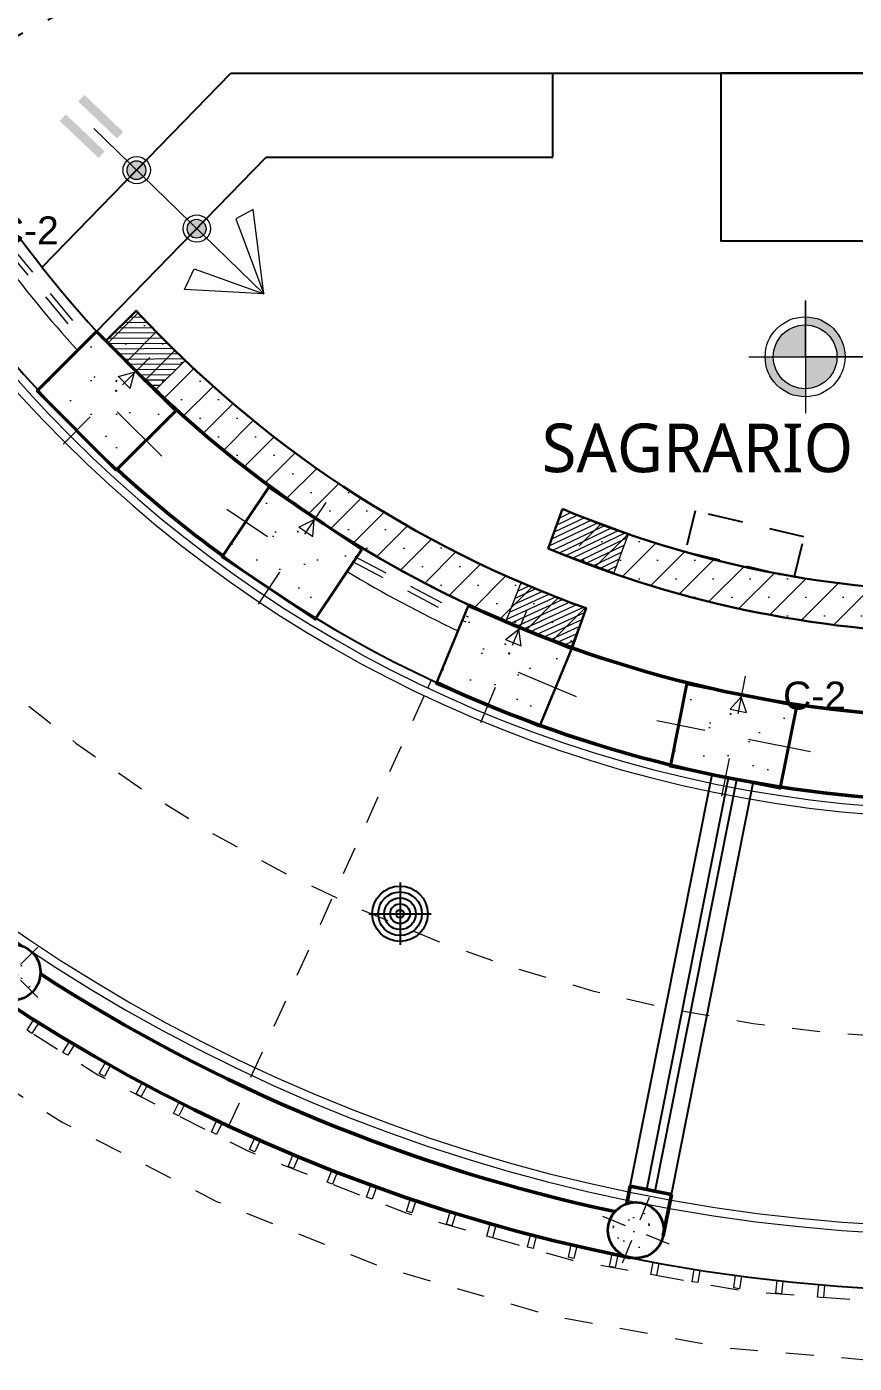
# Model space of a CAD drawing. Header units: metres. Extents: x 44 to 146, y 191 to 279.
# Drawn here: x 51.665 to 54.622, y 260.868 to 265.644 of the extents above; entities that cross this region are included whole.
import ezdxf
from ezdxf.lldxf.tags import DXFTag

# ---------------------------------------------------------------- set-up
doc = ezdxf.new("R2010")
doc.units = ezdxf.units.M
for name, pattern in [('DASHED2', [0.375, 0.25, -0.125]), ('HIDDEN2', [0.1875, 0.125, -0.0625]), ('RAYITAS2', [0.1875, 0.125, -0.0625])]:
    doc.linetypes.add(name, pattern=pattern)
for name, color, linetype in [('ALUMBRADO', 1, 'Continuous'), ('CELOSIA', 40, 'Continuous'), ('RED DE HUMO', 32, 'ACI')]:
    doc.layers.add(name, color=color, linetype=linetype)
for name, color, linetype, lineweight in [('COLUMNAS 50', 7, 'Continuous', 50), ('COLUMNETASSS', 211, 'Continuous', 20), ('Equipamiento SR', 253, 'Continuous', 0), ('GRAFO 0 BLANCO', 7, 'Continuous', 0), ('GRAFO00', 7, 'Continuous', 0), ('letras sr', 7, 'Continuous', 5), ('linea 001', 252, 'Continuous', 0), ('Muros el', 7, 'Continuous', 50), ('Proyeccciones', 1, 'DASHED2', 18), ('Structural - Bearing_Pen_No__20', 1, 'Continuous', 0), ('TABIQUERIA DE DRYWALL', 221, 'Continuous', 30), ('TEXTO 100', 7, 'Continuous', 20), ('texturas 1', 251, 'Continuous', 5)]:
    doc.layers.add(name, color=color, linetype=linetype, lineweight=lineweight)
doc.layers.add('Structural - Bearing_Pen_No__169', color=7, linetype='Continuous', lineweight=13, true_color=0x68b353)
doc.layers.add('Structural - Bearing_Pen_No__28', color=7, linetype='Continuous', lineweight=35, true_color=0xa80f02)
doc.styles.add('01COTAS', font='romans.shx')
doc.styles.add('Generales', font='trebuc.ttf', dxfattribs={"height": 0.22})
doc.styles.get("Standard").update_dxf_attribs({"font": 'arial.ttf'})
doc.styles.add('Style2', font='arial.ttf', dxfattribs={"height": 0.2})
tags = doc.linetypes.add('ACI', pattern='A,0.5,-0.2,["ACI",Standard,S=0.1,R=0,X=-0.1,Y=-0.05],-0.25', length=0.95).pattern_tags.tags
tags[6] = DXFTag(74, 10)
doc.dimstyles.new('DIM-25-CORTE', dxfattribs={"dimscale": 0.025, "dimtxt": 2, "dimasz": 2, "dimexe": 2, "dimexo": 2, "dimgap": 1, "dimtad": 1, "dimtih": 1, "dimtoh": 1, "dimzin": 1, "dimdsep": 46, "dimtxsty": '01COTAS', "dimcen": 25, "dimclrd": 9, "dimclre": 9, "dimclrt": 7, "dimadec": 0, "dimazin": 0, "dimtfac": 1, "dimtix": 1, "dimtmove": 2, "dimatfit": 3, "dimfxl": 2, "dimfxlon": 1, "dimtolj": 1, "dimtzin": 0, "dimarcsym": 0})
pattern_1 = [(45, (-86.99356102882832, 322.4491562528477), (-0.06629126073623884, 0.06629126073623884), []), (45, (-86.92726976782832, 322.4491562528477), (-0.06629126073623884, 0.06629126073623884), [0, -0.09375])]
pattern_2 = [(180.5000000001064, (-98.93340381137898, 495.0666180949511), (0.0001636225406294304, -0.01874928605745291), [])]
pattern_3 = [(204.5000000000942, (-178.2309700304521, 412.7596817356097), (0.007775498299832668, -0.01706177382892236), [])]

# ---------------------------------------------------------------- blocks, each defined once
blk = doc.blocks.new('CC 20')
at = {"layer": 'Structural - Bearing_Pen_No__169', "linetype": 'Continuous', "lineweight": 13, "true_color": 0x68b353}
h = blk.add_hatch(dxfattribs=at)
h.set_pattern_fill('STRUCTURAL_CONCRETE', color=85, scale=0.5, style=0, pattern_type=2)
h.set_pattern_definition([(0, (2785.243095673833, 1847.384106738051), (0, 0.3117691577510656), [0.0300000011921, -0.1500000059605]), (0, (2785.333095677409, 1847.539991310553), (0, 0.3117691577510656), [0.0300000011921, -0.1500000059605]), (60.00000000000014, (2785.243095673833, 1847.384106738051), (-0.2700000107289013, 0.1558845788755322), [0.0300000011921, -0.1500000059605]), (60.00000000000014, (2785.423095680985, 1847.384106738051), (-0.2700000107289013, 0.1558845788755322), [0.0300000011921, -0.1500000059605]), (120.0000000000003, (2785.273095675025, 1847.384106738051), (0.2700000107289002, 0.1558845788755341), [0.03000000119209997, -0.1500000059604998]), (120.0000000000003, (2785.453095682177, 1847.384106738051), (0.2700000107289002, 0.1558845788755341), [0.03000000119209997, -0.1500000059604998]), (0, (2785.243095673833, 1847.414106739243), (0, 0.0600000023842), [0, -0.0600000023842, 0, -0.0900000035763]), (44.99999999999999, (2785.273095675025, 1847.414106739243), (-0.04242640855707682, 0.04242640855707686), [0, -0.04500000178815, 0, -0.07500000298025])])
h.paths.add_polyline_path([(2788.202981145824, 1849.662965080386), (2788.302981145824, 1849.762965080386), (2788.202981063535, 1849.862965080385), (2788.10385682874, 1849.776169994727)])
at = {"layer": 'Structural - Bearing_Pen_No__20', "color": 1, "linetype": 'Continuous', "lineweight": 0}
for p, q in [((2788.202981063535, 1849.802965025247), (2788.202981063535, 1849.890465025246)), ((2788.162981200963, 1849.762964998097), (2788.075481200963, 1849.762964998097)), ((2788.242981200963, 1849.762964998097), (2788.330481200963, 1849.762964998097)), ((2788.202981063535, 1849.722965025246), (2788.202981063535, 1849.635465025247))]:
    blk.add_line(p, q, dxfattribs=at)
at = {"layer": 'Structural - Bearing_Pen_No__28', "color": 14, "linetype": 'Continuous', "lineweight": 35, "true_color": 0xa80f02}
blk.add_circle((2788.202981145824, 1849.762965080386), 0.1, dxfattribs=at)
blk = doc.blocks.new('*U214')
blk.add_blockref('CC 20', (-2788.202981200963, -1849.762965025247))
blk = doc.blocks.new('*U215')
at = {"color": 0, "linetype": 'ByBlock', "lineweight": -2, "transparency": 16777216}
for p, rotation in [((70.08669819041573, 262.3154153292195), 45), ((72.31402558421462, 261.3936254513645), 67.49999999999996)]:
    blk.add_blockref('*U214', p, dxfattribs=dict(at, rotation=rotation))
blk = doc.blocks.new('*D218')
at = {"color": 9, "linetype": 'HIDDEN2', "lineweight": -2, "transparency": 16777216}
for p, q in [((55.04531491368054, 267.4032858746614), (53.29058902943989, 266.4821928579965)), ((51.34200354519534, 265.4593388053881), (53.05245810068278, 266.3571928579965))]:
    blk.add_line(p, q, dxfattribs=at)
at = {"color": 9, "linetype": 'HIDDEN2', "lineweight": 80, "transparency": 16777216}
blk.add_solid([(51.33813038451925, 265.4667173601804), (51.34587670587145, 265.451960250596), (51.2977322164421, 265.4360998413316)], dxfattribs=at)
at = {"layer": 'Defpoints', "color": 0, "linetype": 'HIDDEN2', "lineweight": 80, "transparency": 16777216}
for p in [(55.04531491368054, 267.4032858746614), (51.2977322164421, 265.4360998413316)]:
    blk.add_point(p, dxfattribs=at)
at = {"color": 7, "linetype": 'HIDDEN2', "transparency": 16777216, "insert": (53.17152356506139, 266.4196928579965), "char_height": 0.07500000000000001, "attachment_point": 5, "style": '01COTAS'}
blk.add_mtext('\\A1;R4.23', dxfattribs=at)
blk = doc.blocks.new('*U216')
at = {"layer": 'CELOSIA', "linetype": 'Continuous', "lineweight": 5}
blk.add_lwpolyline([(0.02311068210171641, -0.009533958925487696), (-0.0224195818576689, -0.01106175163914713), (-0.02311068210171641, 0.009533958925487696), (0.0224195818576689, 0.01106175163914713)], close=True, dxfattribs=at)
blk = doc.blocks.new('*U217')
at = {"color": 0, "linetype": 'ByBlock', "lineweight": -2, "transparency": 16777216}
for p, rotation in [((50.78914651447384, 262.071947050556), 55.91430173263453), ((50.91698311773913, 261.9935361462694), 57.27806518952773), ((51.04664968311742, 261.9181899528123), 58.64182864642095), ((51.17807275239952, 261.8459511550238), 60.00559210331495), ((51.31117787228838, 261.7768606773526), 61.36935556020844), ((51.44588963657795, 261.7109576606732), 62.73311901710166), ((51.58213172887221, 261.6482794401118), 64.09688247399488), ((51.71982696581946, 261.5888615238953), 65.46064593088808), ((51.85889734083808, 261.5327375732357), 66.8244093877813), ((51.99926406830841, 261.4799393832598), 68.18817284467453), ((52.14084762820619, 261.4304968649973), 69.55193630156745), ((52.28356781115183, 261.3844380284356), 70.91569975846095), ((52.4273437638504, 261.3417889666513), 72.27946321535416), ((52.57209403489633, 261.3025738410288), 73.64322667224765), ((52.71773662091688, 261.2668148675717), 75.00699012914112), ((52.86418901302847, 261.2345323043176), 76.37075358603433), ((53.01136824357922, 261.2057444398613), 77.7345170429278), ((53.15919093315154, 261.1804675829944), 79.09828049982156), ((53.30757333779783, 261.1587160534656), 80.4620439567153), ((53.45643139648289, 261.1405021738685), 81.82580741360904), ((53.60568077870579, 261.125836262661), 83.18957087050254)]:
    blk.add_blockref('*U216', p, dxfattribs=dict(at, rotation=rotation))
blk = doc.blocks.new('LED SUM')
at = {"layer": 'ALUMBRADO', "color": 44}
for p, q in [((0, 0.1375511748460667), (0, -0.1375511748460667)), ((-0.1375511748460667, 0), (0.1375511748461804, 0))]:
    blk.add_line(p, q, dxfattribs=at)
for radius in [0.1222244454256497, 0.09603158152843108, 0.06983871763121244, 0.04364585373399379, 0.01745298983677515]:
    blk.add_circle((0, 0), radius, dxfattribs=at)

msp = doc.modelspace()

# ---------------------------------------------------------------- hatches: boundary and pattern name
at = {"layer": 'Equipamiento SR'}
for points in [[(52.02811552827817, 265.148384367075, 1), (52.08631895256364, 265.1147956606194, 1)], [(52.24324070127265, 264.9392883127265, 1), (52.30144412555808, 264.9056996062709, 1)]]:
    msp.add_hatch(color=256, dxfattribs=at).paths.add_polyline_path(points)
at = {"layer": 'GRAFO 0 BLANCO'}
h = msp.add_hatch(dxfattribs=at)
h.set_pattern_fill('ANSI31', color=256, scale=0.15, angle=135.5000000001066)
h.set_pattern_definition(pattern_2)
h.paths.add_polyline_path([(52.23125526155386, 264.4509274464416), (52.12426769418074, 264.3457910567965), (51.94904037810557, 264.5241036690848), (52.05602794547849, 264.6292400587299)])
h = msp.add_hatch(dxfattribs=at)
h.set_pattern_fill('ANSI31', color=256, scale=0.15, angle=135.5000000001066)
h.set_pattern_definition(pattern_2)
h.paths.add_polyline_path([(52.23125526155386, 264.4509274464416), (52.12426769418074, 264.3457910567965), (51.94904037810557, 264.5241036690848), (52.05602794547849, 264.6292400587299)])
h = msp.add_hatch(dxfattribs=at)
h.set_pattern_fill('ANSI31', color=256, scale=0.15, angle=160.5382700523906)
h.set_pattern_definition([(205.5382700523903, (-180.7453409389388, 408.7999683404605), (0.008083385102192775, -0.01691807865242529), [])])
h.paths.add_polyline_path([(53.81565050149413, 263.8327574946758), (53.76321325191736, 263.6922216100882), (53.52898677760465, 263.779617026049), (53.58142402718119, 263.9201529106367)])
h = msp.add_hatch(dxfattribs=at)
h.set_pattern_fill('ANSI31', color=256, scale=0.15, angle=159.5000000000944)
h.set_pattern_definition(pattern_3)
h.paths.add_polyline_path([(53.66466947666873, 263.5659710655263), (53.60969429266007, 263.4264084303289), (53.37708990066454, 263.5180337370096), (53.43206508467297, 263.657596372207)])
h = msp.add_hatch(dxfattribs=at)
h.set_pattern_fill('ANSI31', color=256, scale=0.15, angle=159.5000000000944)
h.set_pattern_definition(pattern_3)
h.paths.add_polyline_path([(53.66466947666873, 263.5659710655263), (53.60969429266007, 263.4264084303289), (53.37708990066454, 263.5180337370096), (53.43206508467297, 263.657596372207)])
at = {"layer": 'GRAFO00'}
h = msp.add_hatch(color=256, dxfattribs=at)
h.paths.add_polyline_path([(51.92179059263403, 265.1752473099377), (51.94387507115183, 265.1984049392705), (51.8049292889209, 265.3309118060317), (51.78284481147966, 265.3077541756674)])
h.paths.add_polyline_path([(51.98804402711317, 265.244720198968), (52.01012850347944, 265.2678778303639), (51.87118272124814, 265.4003846971241), (51.84909824488229, 265.3772270657291)])
for points in [[(52.04044430848385, 265.1024759497028, 1), (52.07399017506462, 265.1607040764207, 1)], [(52.25556948147833, 264.8933798953543, 1), (52.28911534805909, 264.9516080220722, 1)]]:
    msp.add_hatch(color=256, dxfattribs=at).paths.add_polyline_path(points)
at = {"layer": 'Structural - Bearing_Pen_No__169', "linetype": 'Continuous', "lineweight": 13, "true_color": 0x68b353}
h = msp.add_hatch(dxfattribs=at)
h.set_pattern_fill('STRUCTURAL_CONCRETE', color=85, angle=-45.00000000000001, style=0, pattern_type=2)
h.set_pattern_definition([(315, (45.3304907121117, 273.2599459307683), (0.440908171221194, 0.4409081712211939), [0.0600000023842, -0.300000011921]), (315, (45.67822401437869, 273.3531207816935), (0.440908171221194, 0.4409081712211939), [0.0600000023842, -0.300000011921]), (15.00000000000012, (45.3304907121117, 273.2599459307683), (-0.1613835914030972, 0.6022917626242895), [0.0600000023842, -0.3000000119210001]), (15.00000000000012, (45.58504916345399, 273.005387479426), (-0.1613835914030972, 0.6022917626242895), [0.0600000023842, -0.3000000119210001]), (75.00000000000024, (45.37291712066897, 273.2175195222113), (0.6022917626242905, -0.1613835914030932), [0.06000000238419995, -0.3000000119209996]), (75.00000000000024, (45.62747557201081, 272.962961070869), (0.6022917626242905, -0.1613835914030932), [0.06000000238419995, -0.3000000119209996]), (315, (45.37291712066897, 273.3023723393254), (0.0848528171141537, 0.08485281711415366), [0, -0.1200000047684, 0, -0.1800000071526]), (359.9999999999999, (45.41534352922579, 273.2599459307683), (7.632783294297951e-17, 0.1200000047684), [0, -0.0900000035763, 0, -0.1500000059605])])
h.paths.add_polyline_path([(51.91468064018798, 264.5546145659551), (51.70254860583216, 264.3424825315993), (51.98539131830674, 264.0596398191247), (52.19752335266301, 264.2717718534805)])
h = msp.add_hatch(dxfattribs=at)
h.set_pattern_fill('STRUCTURAL_CONCRETE', color=85, angle=-33.75000000000001, style=0, pattern_type=2)
h.set_pattern_definition([(326.25, (44.37437767625968, 271.2522666571837), (0.3464193272401693, 0.5184531614463392), [0.0600000023842, -0.300000011921]), (326.25, (44.69725186895838, 271.4114905813896), (0.3464193272401693, 0.5184531614463392), [0.0600000023842, -0.300000011921]), (26.25000000000013, (44.37437767625968, 271.2522666571837), (-0.2757839448648013, 0.5592345184750702), [0.0600000023842, -0.3000000119210001]), (26.25000000000013, (44.67370674858219, 271.052261365349), (-0.2757839448648013, 0.5592345184750702), [0.0600000023842, -0.3000000119210001]), (86.25000000000028, (44.4242658549795, 271.2189324418779), (0.6222032721049694, -0.0407813570287287), [0.06000000238419995, -0.3000000119209996]), (86.25000000000028, (44.72359492730291, 271.0189271500435), (0.6222032721049694, -0.0407813570287287), [0.06000000238419995, -0.3000000119209996]), (326.25, (44.40771189156501, 271.3021548359042), (0.06666843061153338, 0.09977635744108514), [0, -0.1200000047684, 0, -0.1800000071526]), (11.24999999999998, (44.45760007028574, 271.2688206205984), (-0.02341083957220403, 0.1176942383251642), [0, -0.09000000357629999, 0, -0.1500000059605])])
h.paths.add_polyline_path([(52.53038014031452, 263.9987175268258), (52.36370907040853, 263.749276643135), (52.6962969153299, 263.5270485499272), (52.86296798523588, 263.776489433618)])
h = msp.add_hatch(dxfattribs=at)
h.set_pattern_fill('STRUCTURAL_CONCRETE', color=85, angle=-22.50000000000004, style=0, pattern_type=2)
h.set_pattern_definition([(337.4999999999999, (43.82829479043519, 269.0965940302878), (0.2386177827875023, 0.576074287428984), [0.0600000023842, -0.300000011921]), (337.4999999999999, (44.1139019994105, 269.3157481416612), (0.2386177827875023, 0.576074287428984), [0.0600000023842, -0.300000011921]), (37.50000000000009, (43.82829479043519, 269.0965940302878), (-0.3795860759867687, 0.4946862054031853), [0.0600000023842, -0.3000000119210001]), (37.50000000000009, (44.16089143535535, 268.958827989162), (-0.3795860759867687, 0.4946862054031853), [0.0600000023842, -0.3000000119210001]), (97.5000000000002, (43.88372756458855, 269.0736330234335), (0.6182038587742693, 0.0813880820258008), [0.06000000238419992, -0.3000000119209993]), (97.5000000000002, (44.21632420950871, 268.9358669823077), (0.6182038587742693, 0.0813880820258008), [0.06000000238419992, -0.3000000119209993]), (337.4999999999999, (43.85125579728927, 269.1520268044412), (0.04592201370859853, 0.1108655483067816), [0, -0.1200000047684, 0, -0.1800000071526]), (22.49999999999994, (43.90668857144308, 269.1290657975869), (-0.04592201370859832, 0.1108655483067816), [0, -0.0900000035763, 0, -0.1500000059605])])
h.paths.add_polyline_path([(53.24267918971398, 263.5735769596283), (53.12787416000472, 263.2964130998748), (53.49742597300909, 263.1433397269286), (53.61223100271835, 263.4205035866821)])
h = msp.add_hatch(dxfattribs=at)
h.set_pattern_fill('STRUCTURAL_CONCRETE', color=85, scale=0.9999999999999999, angle=-11.25000000000002, style=0, pattern_type=2)
h.set_pattern_definition([(348.75, (43.71324407845239, 266.8757615021505), (0.1216462907607052, 0.6115572016119156), [0.06000000238419999, -0.300000011921]), (348.75, (43.95060857883325, 267.1464238310946), (0.1216462907607052, 0.6115572016119156), [0.06000000238419999, -0.300000011921]), (48.75000000000011, (43.71324407845239, 266.8757615021505), (-0.468800927082889, 0.4111273788808757), [0.0600000023842, -0.3000000119210001]), (48.75000000000011, (44.06632679342763, 266.805528983434), (-0.468800927082889, 0.4111273788808757), [0.0600000023842, -0.3000000119210001]), (108.7500000000002, (43.77209119761508, 266.8640560823645), (0.5904472178435922, 0.2004298227310417), [0.06000000238419994, -0.3000000119209996]), (108.7500000000002, (44.12517391259033, 266.7938235636478), (0.5904472178435922, 0.2004298227310417), [0.06000000238419994, -0.3000000119209996]), (348.75, (43.72494949823866, 266.934608621313), (0.02341083957220413, 0.1176942383251642), [0, -0.1200000047684, 0, -0.1800000071526]), (33.74999999999995, (43.78379661740135, 266.9229032015267), (-0.06666843061153327, 0.09977635744108518), [0, -0.0900000035762999, 0, -0.1500000059604998])])
h.paths.add_polyline_path([(54.02422090013877, 263.2955229398706), (53.96569380353392, 263.0012873557499), (54.35800791569525, 262.9232512269435), (54.4165350123001, 263.217486811064)])
at = {"layer": 'TEXTO 100', "ltscale": 1.3}
h = msp.add_hatch(color=256, dxfattribs=at)
edge = h.paths.add_edge_path()
edge.add_line((54.56066550761879, 264.4645500838475), (54.44686020358954, 264.464550085644))
edge.add_line((54.44686020358954, 264.464550085644), (54.44686020358954, 264.3507447818395))
edge.add_arc((54.44686020460038, 264.464550085644), 0.1138053038046205, 269.9999994913017, 359.9999990956475)
edge = h.paths.add_edge_path()
edge.add_arc((54.44686020437565, 264.4645500838475), 0.1138053056009154, 90.00000039565423, 180)
edge.add_line((54.33305489956082, 264.4645500838475), (54.44686020359008, 264.464550085644))
edge.add_line((54.44686020358954, 264.464550085644), (54.44686020358954, 264.5783553894485))
edge = h.paths.add_edge_path()
edge.add_line((54.44686020358954, 264.6073944186344), (54.44686020358954, 264.5783553894485))
edge.add_arc((54.44686020280399, 264.4645500838475), 0.1138053056009154, 0, 89.99999960434582, ccw=False)
edge.add_line((54.56066550761879, 264.4645500838475), (54.5897045386012, 264.464550085644))
edge.add_arc((54.44686020460038, 264.464550085644), 0.1428443340010337, 0, 90.00000040528428)
msp.add_hatch(color=256, dxfattribs=at).paths.add_polyline_path([(54.3330548995152, 264.464550085644), (54.30401586853948, 264.464550085644, 0.4163528812831421), (54.44790275273563, 264.3217095551662), (54.44790275273563, 264.3507495569689, -0.4168992925091289)])
at = {"layer": 'texturas 1'}
h = msp.add_hatch(dxfattribs=at)
h.set_pattern_fill('SACNCR', color=256)
h.set_pattern_definition(pattern_1)
edge = h.paths.add_edge_path()
edge.add_line((53.61388721233479, 263.4248287202535), (53.66466947666873, 263.5659710655263))
edge.add_arc((55.04541205959488, 267.4034796504773), 4.078347976801195, 222.8562714295805, 250.211176273321, ccw=False)
edge.add_line((52.05572925131732, 264.6295440121165), (51.94807120150743, 264.5213285261056))
edge.add_arc((55.06784834318279, 267.4473183827489), 4.277198388536535, 223.164105008389, 250.1272043022473)
h = msp.add_hatch(dxfattribs=at)
h.set_pattern_fill('SACNCR', color=256)
h.set_pattern_definition(pattern_1)
edge = h.paths.add_edge_path()
edge.add_line((53.61388721233479, 263.4248287202535), (53.66466947666873, 263.5659710655263))
edge.add_arc((55.04541205959488, 267.4034796504773), 4.078347976801195, 222.8562714295805, 250.211176273321, ccw=False)
edge.add_line((52.05572925131732, 264.6295440121165), (51.94807120150743, 264.5213285261056))
edge.add_arc((55.06784834318279, 267.4473183827489), 4.277198388536535, 223.164105008389, 250.1272043022473)
h = msp.add_hatch(dxfattribs=at)
h.set_pattern_fill('SACNCR', color=256)
h.set_pattern_definition([(45, (-85.42476185842376, 321.742885960695), (-0.06629126073623884, 0.06629126073623884), []), (45, (-85.35847059742376, 321.742885960695), (-0.06629126073623884, 0.06629126073623884), [0, -0.09375])])
edge = h.paths.add_edge_path()
edge.add_line((56.46848851075119, 263.7420287335609), (56.4177027606153, 263.8832235582026))
edge.add_arc((55.04531491368039, 267.4032858746615), 3.778132754968896, 248.6948512152755, 291.299617081693, ccw=False)
edge.add_line((53.67258722368813, 263.8833560737568), (53.62276305390582, 263.7418726750645))
edge.add_arc((55.04542502831399, 267.4026985856256), 3.927545472793641, 248.7629894126417, 291.2432947446474)

# ---------------------------------------------------------------- linework, layer by layer
for p, q in [((53.54511432241343, 265.178464038655), (53.54511432241343, 265.478464038655)), ((53.82209247237296, 261.5005572979525), (54.11427731390487, 262.9718251311734)), ((53.88093137626772, 261.4888105087846), (54.17310835372511, 262.9600387432372)), ((53.91035672627095, 261.4829668132768), (54.20253370372834, 262.9541950477295)), ((53.9691995622029, 261.4712398234931), (54.2613844037348, 262.9425076567139))]:
    msp.add_line(p, q)
for points in [[(51.72006474016325, 264.7847159890385), (52.39436974067793, 265.478464038655)], [(52.39436974067793, 265.478464038655), (57.69585890414892, 265.478464038655)], [(51.9149009998975, 264.554746006731), (52.52113865068439, 265.178464038655)], [(52.52113865068439, 265.178464038655), (53.54511432241343, 265.178464038655)]]:
    msp.add_lwpolyline(points)
at = {"linetype": 'ByBlock'}
msp.add_lwpolyline([(54.14531491368044, 265.478464038655), (54.14531491368044, 264.8784640386549), (55.94531491368053, 264.8784640386549), (55.94531491368053, 265.478464038655)], close=True, dxfattribs=at)
at = {"color": 3, "lineweight": 40}
for points in [[(52.19756777683868, 264.2717274199989), (51.98539131830623, 264.0596398191245), (51.70260785047376, 264.3425417638345), (51.91478430900619, 264.5546293647088), (52.19756777683868, 264.2717274199989)], [(52.86303328299397, 263.7764457906865), (52.69629691532992, 263.5270485499275), (52.36376726098457, 263.7493637068129), (52.5305036286486, 263.9987609475719), (52.86303328299397, 263.7764457906865)], [(54.41664285134104, 263.21746534), (54.35800791569566, 262.9232512269431), (53.96572243161975, 263.0014311411369), (54.02435736726513, 263.2956452541939), (54.41664285134104, 263.21746534)]]:
    msp.add_lwpolyline(points, dxfattribs=at)
msp.add_lwpolyline([(52.08166020978283, 264.3876835484743, 0.08438674281729674), (53.24453447086346, 263.5778059844506, 0.06881949005013847)], format="xyb")
at = {"linetype": 'HIDDEN2'}
msp.add_lwpolyline([(54.01892360797824, 263.7677108611472), (54.40821295058544, 263.6757662705915), (54.44269217204384, 263.8217497740692), (54.05340282943661, 263.913694364625)], close=True, dxfattribs=at)
at = {"color": 3, "lineweight": 30}
msp.add_lwpolyline([(53.61231807064611, 263.4204675059415), (53.49742597300884, 263.1433397269288), (53.12792226765855, 263.2965291904452), (53.24281436529581, 263.5736569694578), (53.61231807064611, 263.4204675059415)], dxfattribs=at)
for centre, radius, start, end in [((55.04531491368049, 267.4032858746614), 6.278, 180, 0), ((55.04531491368049, 267.4032858746614), 4.527965406460388, 180, 244.9703156321596), ((55.04531491368054, 267.4032858746614), 4.232516622810645, 180.020789940583, 222.3601683094529)]:
    msp.add_arc(centre, radius, start, end)
for p in [(51.98498122603155, 264.3429521870125), (53.38907425677885, 263.4047672182158)]:
    msp.add_point(p)
at = {"layer": 'COLUMNAS 50', "linetype": 'Continuous'}
for p, q in [((53.82209247237296, 261.5005572979525), (53.80973025621324, 261.4383085827633)), ((53.82209247237296, 261.5005572979525), (53.96919956220291, 261.4712398234931)), ((53.96919956220291, 261.4712398234931), (53.93998771035702, 261.3241464364976))]:
    msp.add_line(p, q, dxfattribs=at)
msp.add_lwpolyline([(52.08166020978283, 264.3876835484743, 0.04911372821644326), (52.72673569988208, 263.8675685467375, 0.04911372821644326)], format="xyb", dxfattribs=at)
for radius, start, end in [(6.278, 180, 258.7684086753018), (4.527965406460388, 227.5394664938171, 233.7233156321599), (6.127999999999999, 237.0739949770276, 257.9611100345276)]:
    msp.add_arc((55.04531491368049, 267.4032858746614), radius, start, end, dxfattribs=at)
at = {"layer": 'COLUMNETASSS'}
for points in [[(52.23125526155386, 264.4509274464416), (52.12426769418074, 264.3457910567965), (51.94904037810557, 264.5241036690848), (52.05602794547849, 264.6292400587299)], [(52.23125526155386, 264.4509274464416), (52.12426769418074, 264.3457910567965), (51.94904037810557, 264.5241036690848), (52.05602794547849, 264.6292400587299)], [(53.81565050149413, 263.8327574946758), (53.76321325191736, 263.6922216100882), (53.52898677760465, 263.779617026049), (53.58142402718119, 263.9201529106367)], [(53.66466947666873, 263.5659710655263), (53.60969429266007, 263.4264084303289), (53.37708990066454, 263.5180337370096), (53.43206508467297, 263.657596372207)], [(53.66466947666873, 263.5659710655263), (53.60969429266007, 263.4264084303289), (53.37708990066454, 263.5180337370096), (53.43206508467297, 263.657596372207)]]:
    msp.add_lwpolyline(points, close=True, dxfattribs=at)
at = {"layer": 'Equipamiento SR'}
for centre in [(52.05721724042059, 265.1315900138467), (52.05721724042059, 265.1315900138467), (52.27234241341507, 264.9224939594982), (52.27234241341507, 264.9224939594982)]:
    msp.add_circle(centre, 0.03360000000000191, dxfattribs=at)
at = {"layer": 'GRAFO00'}
for centre, radius in [((52.05818917268977, 265.1318911307235), 0.04876075618795802), ((52.05721724042059, 265.1315900138467), 0.03360000000000191), ((52.05721724042059, 265.1315900138467), 0.03360000000000191), ((52.27331434568425, 264.922795076375), 0.04876075618795802), ((52.27234241341507, 264.9224939594982), 0.03360000000000191), ((52.27234241341507, 264.9224939594982), 0.03360000000000191)]:
    msp.add_circle(centre, radius, dxfattribs=at)
at = {"layer": 'linea 001', "linetype": 'RAYITAS2'}
for p, q in [((51.5896985565948, 264.8527604634239), (51.87054351888567, 264.5104071022471)), ((51.60633335204643, 264.8638716991985), (51.88545390125269, 264.5253112402755)), ((52.82704755996049, 263.7349102481732), (53.23442043441692, 263.5171649102918)), ((52.83821739060029, 263.7516176107021), (53.24211673074917, 263.5357289155893))]:
    msp.add_line(p, q, dxfattribs=at)
at = {"layer": 'linea 001'}
for points in [[(52.51210325305852, 264.6894527369449), (51.90463581524059, 265.2798952343284)], [(52.51210325305852, 264.6894527369449), (52.47413742100378, 264.9904563432712), (52.41281079820357, 264.9577810337987), (52.51210325305852, 264.6894527369449), (52.22862973886379, 264.7047431613917), (52.26336229787092, 264.7785760817561), (52.51210325305852, 264.6894527369449)]]:
    msp.add_lwpolyline(points, dxfattribs=at)
for centre, radius, start, end in [((55.04531491368049, 267.4032858746614), 6.077999999999825, 180, 0), ((55.04531491368049, 267.4032858746614), 6.047999999999824, 180, 0), ((55.04531491368049, 267.4032858746614), 4.587965406460392, 180, 0), ((55.04531491368049, 267.4032858746614), 4.587965406460392, 180, 0), ((55.04531491368049, 267.4032858746614), 4.55796540646039, 180, 0), ((55.04531491368049, 267.4032858746614), 4.55796540646039, 180, 0), ((55.04531491368046, 267.4032858746614), 4.32796540646013, 216.4104560391378, 222.3601683094528), ((55.04531491368046, 267.4032858746614), 4.32796540646013, 238.9044560391387, 244.8541683094507)]:
    msp.add_arc(centre, radius, start, end, dxfattribs=at)
at = {"layer": 'Muros el', "ltscale": 0.05}
msp.add_lwpolyline([(53.24453447086346, 263.5778059844505, 0.1080792026541025), (55.00592589121883, 263.1753365965185, 0.06874913980908556)], format="xyb", dxfattribs=at)
msp.add_arc((55.04531491368049, 267.4032858746614), 4.527965406460388, 244.9703156321596, 267.4643156321598, dxfattribs=at)
at = {"layer": 'Proyeccciones', "linetype": 'DASHED2', "lineweight": 9, "ltscale": 0.4}
for p, q in [((53.11058001261533, 263.3094769410762), (53.09818857954433, 263.2821516029587)), ((53.08579716643412, 263.2548263088583), (52.3866041899668, 261.7160597241017))]:
    msp.add_line(p, q, dxfattribs=at)
for centre, radius, start, end in [((55.04531491368034, 267.4032858746614), 6.539077311070855, 180.0000000000358, 267.9702383702038), ((55.04531491368046, 267.4032858746614), 6.329044810192556, 180.0000000000163, 268.337258296494), ((55.04531491368049, 267.4032858746614), 5.377965406460437, 180, 280.5003547340533)]:
    msp.add_arc(centre, radius, start, end, dxfattribs=at)
at = {"layer": 'Structural - Bearing_Pen_No__20', "color": 1, "linetype": 'Continuous', "lineweight": 0}
for p, q in [((52.00760508619149, 264.3646962994845), (52.10459890665905, 264.4616901199518)), ((51.89246687230278, 264.2495580855955), (51.79547305183522, 264.1525642651282)), ((51.9889268522127, 264.2682363195746), (52.14802587797956, 264.1091372938077)), ((52.52603421853044, 263.8212179128436), (52.38052703637757, 263.918442703622)), ((52.6585702849068, 263.8305771466857), (52.73477784064269, 263.9446298137586)), ((52.5681067707367, 263.6951889300678), (52.49189921500081, 263.5811362629947)), ((53.40120875752817, 263.4336760063329), (53.45370143490371, 263.5604045399775)), ((53.42086595565004, 263.3374107544982), (53.62873885046454, 263.2513069822161)), ((54.20699768878856, 263.1892377285984), (54.23375822364986, 263.3237720223368)), ((53.33889640519399, 263.283240680224), (53.28640372781891, 263.1565121465794)), ((54.08813195347446, 263.1298715672186), (53.91649452940445, 263.1640123735713)), ((54.24505759833917, 263.098657115696), (54.46573428643003, 263.0547617932423)), ((54.17523112704501, 263.0295364382153), (54.14847059218371, 262.8950021444774))]:
    msp.add_line(p, q, dxfattribs=at)
for p in [(51.98539131830719, 264.3778378706587), (52.63421955499169, 263.8391325151248), (53.37565685047619, 263.437316394026), (54.18122655005826, 263.1878232374877)]:
    msp.add_point(p, dxfattribs=at)
at = {"layer": 'TABIQUERIA DE DRYWALL', "color": 217, "true_color": 0x93278f}
msp.add_line((53.52898677760465, 263.779617026049), (53.57983761572228, 263.9209499627572), dxfattribs=at)
msp.add_line((53.52898677760465, 263.779617026049), (53.57983761572228, 263.9209499627572), dxfattribs=at)
msp.add_line((53.52898677760465, 263.779617026049), (53.57983761572228, 263.9209499627572), dxfattribs=at)
msp.add_line((53.52898677760465, 263.779617026049), (53.57983761572228, 263.9209499627572), dxfattribs=at)
msp.add_line((53.52898677760465, 263.779617026049), (53.57983761572228, 263.9209499627572), dxfattribs=at)
msp.add_line((53.52898677760465, 263.779617026049), (53.57983761572228, 263.9209499627572), dxfattribs=at)
msp.add_line((53.52898677760465, 263.779617026049), (53.57983761572228, 263.9209499627572), dxfattribs=at)
msp.add_line((53.52898677760465, 263.779617026049), (53.57983761572228, 263.9209499627572), dxfattribs=at)
msp.add_lwpolyline([(51.94807120150743, 264.5213285261056), (52.05602794547849, 264.6292400587299, 0.119908186550272), (53.66466947666873, 263.5659710655263), (53.61388721233479, 263.4248287202535, -0.1181945375304847)], format="xyb", close=True, dxfattribs=at)
msp.add_lwpolyline([(51.94807120150743, 264.5213285261056), (52.05602794547849, 264.6292400587299, 0.119908186550272), (53.66466947666873, 263.5659710655263), (53.61388721233479, 263.4248287202535, -0.1181945375304847)], format="xyb", close=True, dxfattribs=at)
for points in [[(53.57983761572228, 263.9209499627572, 0.2016972141337754), (56.50883607043793, 263.9201274031171)], [(56.56131342357396, 263.7794791112344, -0.2007665930653715), (53.52898677760465, 263.779617026049)]]:
    msp.add_lwpolyline(points, format="xyb", dxfattribs=at)
at = {"layer": 'TEXTO 100', "ltscale": 1.3}
msp.add_lwpolyline([(54.24622026210288, 264.464550085644), (55.71400133617944, 264.464550085644), (54.44790275273563, 264.464550085644), (54.44790275273563, 264.6662325738068), (54.44790275273563, 264.2628675938882)], dxfattribs=at)
for radius in [0.1428443350500418, 0.1138053040743278]:
    msp.add_circle((54.44686020358954, 264.464550085644), radius, dxfattribs=at)

# ---------------------------------------------------------------- block references
for name, p in [('*U217', (0.8981291458583485, 0)), ('*U215', (-18.47212230182592, -0.05000000000001137))]:
    msp.add_blockref(name, p)
at = {"layer": 'RED DE HUMO', "xscale": 0.8112799805539835, "yscale": 0.8112799805539835, "zscale": 0.8112799805539835}
msp.add_blockref('LED SUM', (52.99926208262809, 262.4745358235986), dxfattribs=at)

# ---------------------------------------------------------------- texts
at = {"style": 'Style2'}
for p in [(51.5546521852752, 264.8663711471474), (54.36807799063531, 263.2041520955167)]:
    msp.add_text('C-2', height=0.1, dxfattribs=at).set_placement(p)
at = {"layer": 'letras sr', "insert": (53.50551623625478, 264.4061533803649), "char_height": 0.09558342989296653, "width": 1.080833183741563, "attachment_point": 1, "style": 'Generales'}
msp.add_mtext('{\\H1.1304x; \\P\\H1.60774x;SAGRARIO}', dxfattribs=at)

# ---------------------------------------------------------------- dimensions: what is measured, and where the dimension line sits
at = {"color": 4, "linetype": 'HIDDEN2'}
dim = msp.add_radius_dim(center=(55.04531491368054, 267.4032858746614), mpoint=(51.2977322164421, 265.4360998413316), dimstyle='DIM-25-CORTE', override={"dimtxt": 3}, dxfattribs=at)
dim.commit()
dim.dimension.update_dxf_attribs({"geometry": '*D218', "text_midpoint": (53.17152356506139, 266.4196928579965), "dimtype": 164})

doc.saveas('drawing.dxf')
